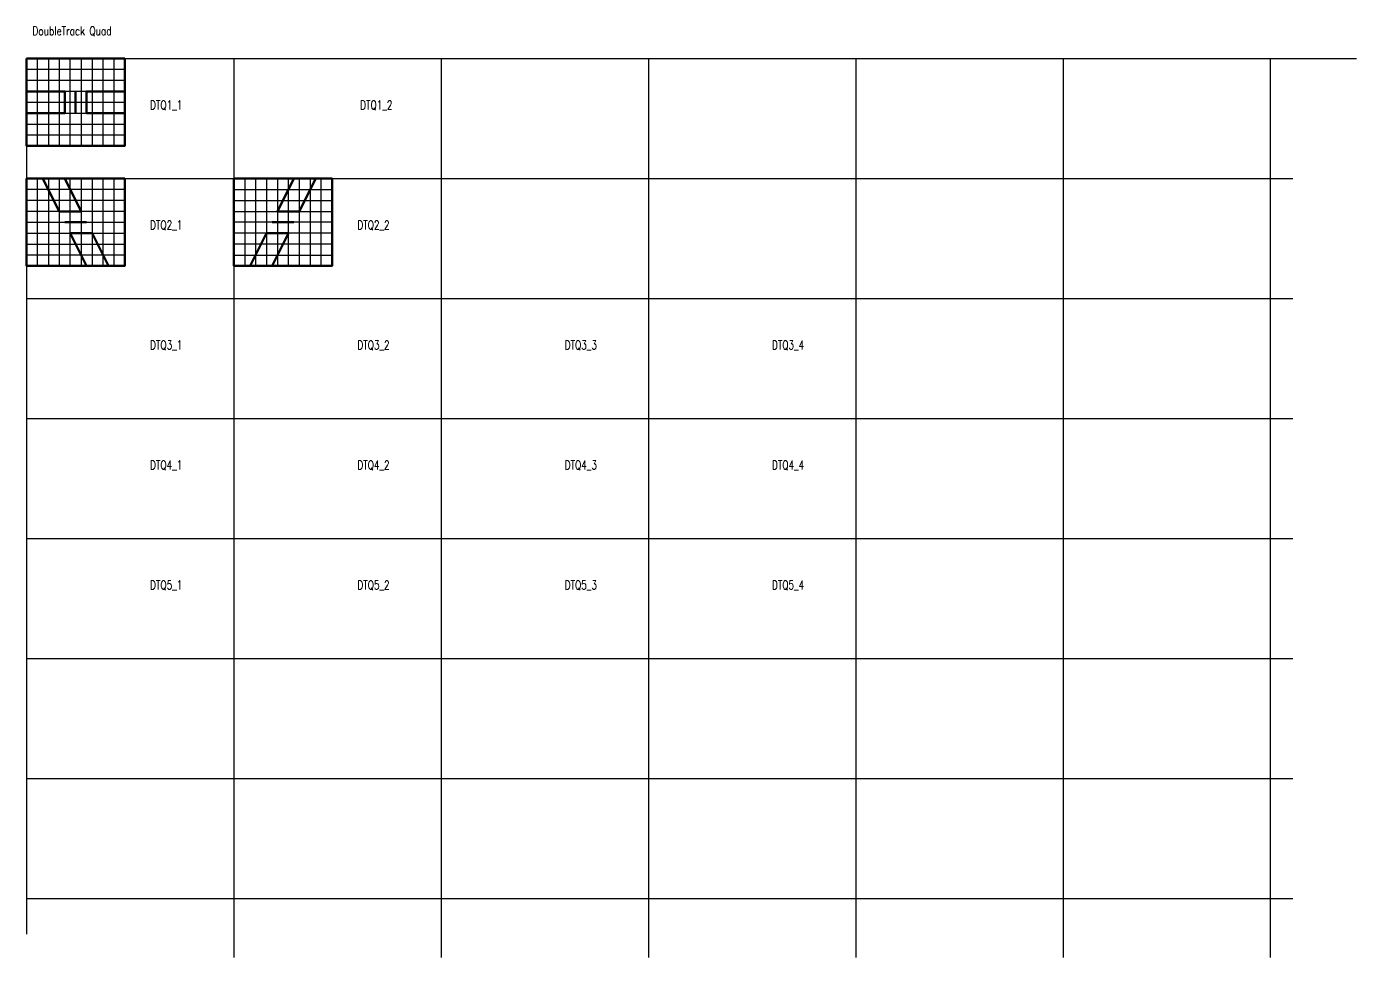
# Model space of a CAD drawing. Header units: millimetres. Extents: x -293 to 3681, y -117 to 2715.
# Drawn here: x 2462 to 3681, y 968 to 1821 of the extents above; entities that cross this region are included whole.
import ezdxf

# ---------------------------------------------------------------- set-up
doc = ezdxf.new("R2010")
doc.units = ezdxf.units.MM
doc.styles.add('RUSS13', font='simplex_mir.shx', dxfattribs={"width": 0.75})

# ---------------------------------------------------------------- blocks, each defined once
blk = doc.blocks.new('A$C298E6892')
for p, q in [((40, -80), (40, 0)), ((40, 0), (40, -80)), ((40, -80), (40, 0)), ((50, -80), (50, 0)), ((60, 0), (60, -80)), ((70, 0), (70, -80)), ((80, -80), (80, 0)), ((90, 0), (90, -80)), ((110, 0), (110, -80)), ((120, 0), (120, -80)), ((130, 0), (130, -80)), ((130, 0), (130, -80)), ((130, -10), (40, -10)), ((100, 0), (100, -80)), ((130, -20), (40, -20)), ((130, -30), (40, -30)), ((40, -40), (130, -40)), ((40, -50), (130, -50)), ((40, -60), (130, -60)), ((130, -70), (40, -70))]:
    blk.add_line(p, q)
at = {"lineweight": 50}
blk.add_lwpolyline([(40, 0), (130, 0), (130, -80), (40, -80)], close=True, dxfattribs=at)

msp = doc.modelspace()

# ---------------------------------------------------------------- linework, layer by layer
for p, q in [((2462.2, 1791.4), (2462.2, 988.9)), ((2462.2, 1791.4), (3681.1, 1791.4)), ((2552.2, 1791.4), (2652.2, 1791.4)), ((2652.2, 1791.4), (2652.2, 967.5)), ((2842.2, 1791.4), (2842.2, 967.5)), ((3032.2, 1791.4), (3032.2, 967.5)), ((3222.2, 1791.4), (3222.2, 967.5)), ((3412.2, 1791.4), (3412.2, 967.5)), ((3602.2, 1791.4), (3602.2, 967.5)), ((2462.2, 1681.4), (3622.9, 1681.4)), ((2462.2, 1571.4), (3622.9, 1571.4)), ((2462.2, 1461.4), (3622.9, 1461.4)), ((2462.2, 1351.4), (3622.9, 1351.4)), ((2462.2, 1241.4), (3622.9, 1241.4)), ((2462.2, 1131.4), (3622.9, 1131.4)), ((2462.2, 1021.4), (3622.9, 1021.4))]:
    msp.add_line(p, q)
at = {"color": 5, "lineweight": 50}
for p, q in [((2507.2, 1761.4), (2507.2, 1741.4)), ((2497.2, 1641.4), (2517.2, 1641.4)), ((2707.2, 1641.4), (2687.2, 1641.4))]:
    msp.add_line(p, q, dxfattribs=at)
at = {"color": 3, "lineweight": 50}
for p, q in [((2477.2, 1681.4), (2492.2, 1651.4)), ((2512.2, 1651.4), (2497.2, 1681.4)), ((2692.2, 1651.4), (2707.2, 1681.4)), ((2727.2, 1681.4), (2712.2, 1651.4)), ((2492.2, 1651.4), (2512.2, 1651.4)), ((2712.2, 1651.4), (2692.2, 1651.4)), ((2502.2, 1631.4), (2517.2, 1601.4)), ((2502.2, 1631.4), (2522.2, 1631.4)), ((2537.2, 1601.4), (2522.2, 1631.4)), ((2667.2, 1601.4), (2682.2, 1631.4)), ((2702.2, 1631.4), (2682.2, 1631.4)), ((2702.2, 1631.4), (2687.2, 1601.4))]:
    msp.add_line(p, q, dxfattribs=at)
for points in [[(2462.2, 1761.4), (2497.2, 1761.4), (2497.2, 1741.4), (2462.2, 1741.4)], [(2517.2, 1761.4), (2552.2, 1761.4), (2552.2, 1741.4), (2517.2, 1741.4)]]:
    msp.add_lwpolyline(points, close=True, dxfattribs=at)

# ---------------------------------------------------------------- block references
for p in [(2422.2, 1791.4), (2422.2, 1681.4)]:
    msp.add_blockref('A$C298E6892', p, dxfattribs=at)
at = {"color": 3, "lineweight": 50, "xscale": -1}
msp.add_blockref('A$C298E6892', (2782.2, 1681.4), dxfattribs=at)

# ---------------------------------------------------------------- texts
at = {"char_height": 8, "attachment_point": 1, "style": 'RUSS13'}
for s, insert, width in [('DoubleTrack Quad', (2467.6, 1820.8), 115.805), ('DTQ1_1', (2575.4, 1752.9), 49.271), ('DTQ1_2', (2768, 1752.9), 51.349), ('DTQ2_1', (2575.4, 1642.9), 49.271), ('DTQ2_2', (2765.4, 1642.9), 49.271), ('DTQ3_1', (2575.4, 1532.9), 49.271), ('DTQ3_2', (2765.4, 1532.9), 49.271), ('DTQ3_3', (2955.4, 1532.9), 49.271), ('DTQ3_4', (3145.4, 1532.9), 49.271), ('DTQ4_1', (2575.4, 1422.9), 49.271), ('DTQ4_2', (2765.4, 1422.9), 49.271), ('DTQ4_3', (2955.4, 1422.9), 49.271), ('DTQ4_4', (3145.4, 1422.9), 49.271), ('DTQ5_1', (2575.4, 1312.9), 49.271), ('DTQ5_2', (2765.4, 1312.9), 49.271), ('DTQ5_3', (2955.4, 1312.9), 49.271), ('DTQ5_4', (3145.4, 1312.9), 49.271)]:
    msp.add_mtext(s, dxfattribs=dict(at, insert=insert, width=width))

doc.saveas('drawing.dxf')
